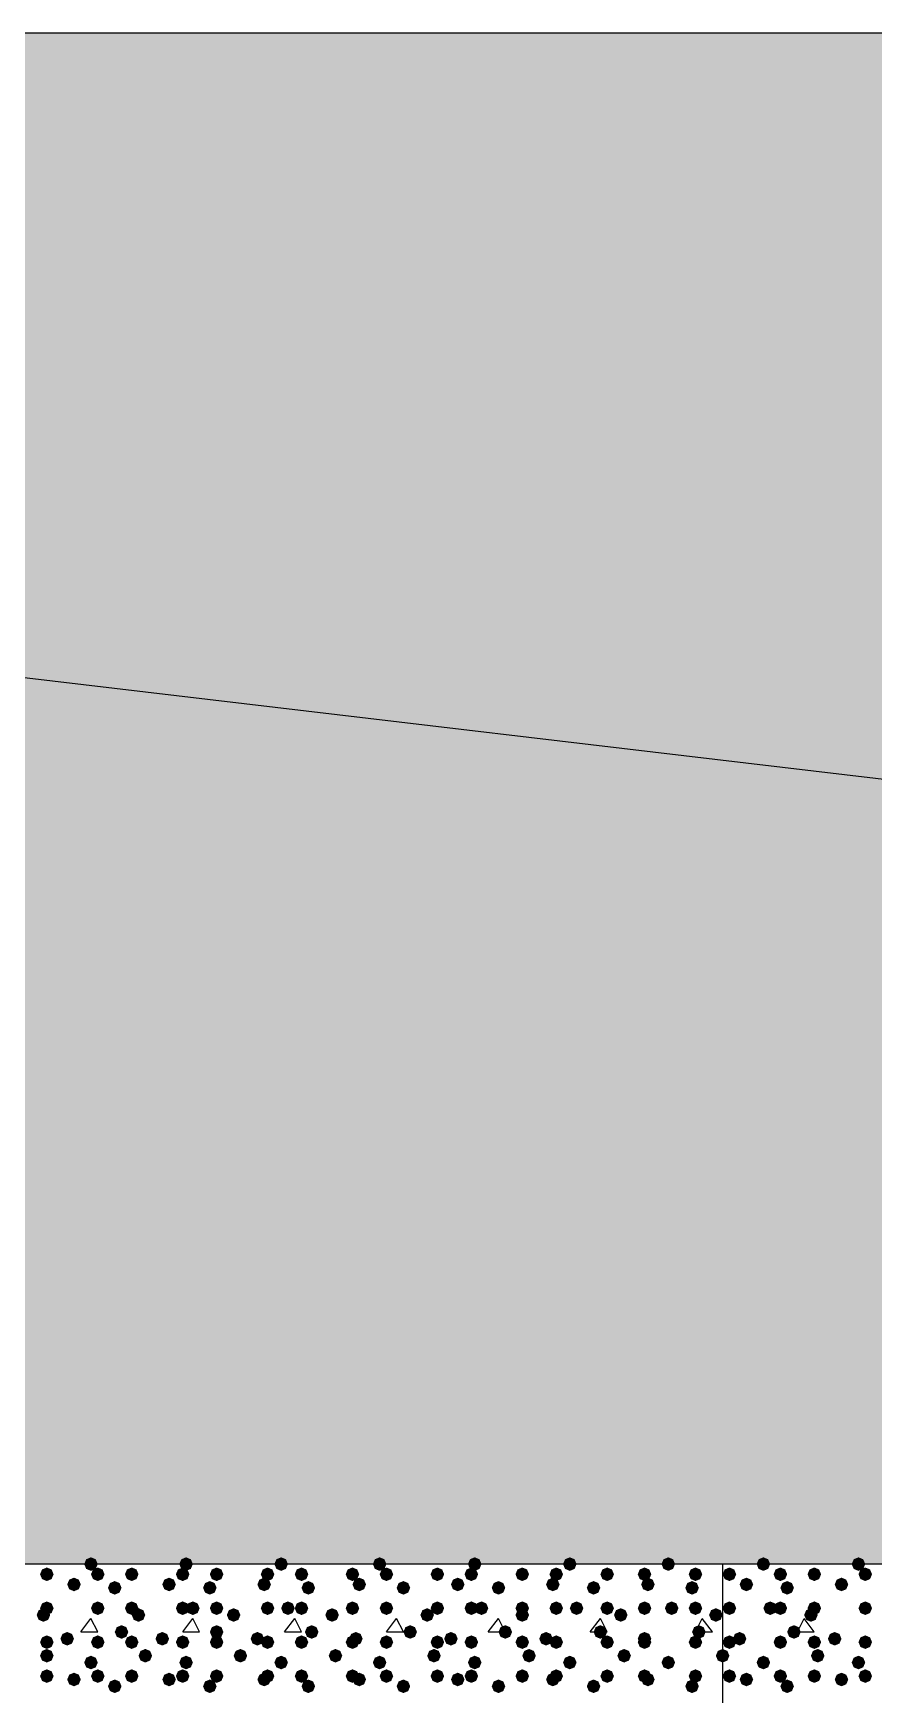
# Model space of a CAD drawing. Header units: millimetres. Extents: x 0 to 420, y 0 to 297.
# Drawn here: x 100.5 to 110.98, y 199.62 to 220.34 of the extents above; entities that cross this region are included whole.
import ezdxf

# ---------------------------------------------------------------- set-up
doc = ezdxf.new("R2010")
doc.units = ezdxf.units.MM
doc.layers.get('0').update_dxf_attribs({"linetype": 'CONTINUOUS'})

msp = doc.modelspace()

# ---------------------------------------------------------------- hatches: boundary and pattern name
at = {"true_color": 0x000008}
h = msp.add_hatch(color=0, dxfattribs=at)
h.paths.add_polyline_path([(193.844333, 220.345), (32.469667, 220.345), (193.844333, 201.252667)], flags=0)
h.paths.add_polyline_path([(32.469667, 220.345), (193.844333, 201.252667), (32.469667, 201.252667)], flags=0)
for points in [[(101.303667, 201.252667), (101.278796, 201.192871), (101.219, 201.168), (101.159204, 201.192871), (101.134333, 201.252667), (101.159204, 201.312462), (101.219, 201.337333), (101.278796, 201.312463)], [(102.489, 201.252667), (102.464129, 201.192871), (102.404333, 201.168), (102.344538, 201.192871), (102.319667, 201.252667), (102.344537, 201.312462), (102.404333, 201.337333), (102.464129, 201.312463)], [(103.674333, 201.252667), (103.649462, 201.192871), (103.589667, 201.168), (103.529871, 201.192871), (103.505, 201.252667), (103.529871, 201.312462), (103.589667, 201.337333), (103.649462, 201.312463)], [(104.902, 201.252667), (104.877129, 201.192871), (104.817333, 201.168), (104.757538, 201.192871), (104.732667, 201.252667), (104.757537, 201.312462), (104.817333, 201.337333), (104.877129, 201.312463)], [(106.087333, 201.252667), (106.062463, 201.192871), (106.002667, 201.168), (105.942871, 201.192871), (105.918, 201.252667), (105.942871, 201.312462), (106.002667, 201.337333), (106.062462, 201.312463)], [(107.272667, 201.252667), (107.247796, 201.192871), (107.188, 201.168), (107.128204, 201.192871), (107.103333, 201.252667), (107.128204, 201.312462), (107.188, 201.337333), (107.247796, 201.312463)], [(108.500333, 201.252667), (108.475463, 201.192871), (108.415667, 201.168), (108.355871, 201.192871), (108.331, 201.252667), (108.355871, 201.312462), (108.415667, 201.337333), (108.475462, 201.312463)], [(100.753333, 201.125667), (100.728463, 201.065871), (100.668667, 201.041), (100.608871, 201.065871), (100.584, 201.125667), (100.608871, 201.185462), (100.668667, 201.210333), (100.728462, 201.185463)], [(101.092, 200.998667), (101.067129, 200.938871), (101.007333, 200.914), (100.947538, 200.938871), (100.922667, 200.998667), (100.947537, 201.058462), (101.007333, 201.083333), (101.067129, 201.058463)], [(101.388333, 201.125667), (101.363463, 201.065871), (101.303667, 201.041), (101.243871, 201.065871), (101.219, 201.125667), (101.243871, 201.185462), (101.303667, 201.210333), (101.363462, 201.185463)], [(101.6, 200.956333), (101.575129, 200.896537), (101.515333, 200.871667), (101.455538, 200.896537), (101.430667, 200.956333), (101.455537, 201.016129), (101.515333, 201.041), (101.575129, 201.016129)], [(101.811667, 201.125667), (101.786796, 201.065871), (101.727, 201.041), (101.667204, 201.065871), (101.642333, 201.125667), (101.667204, 201.185462), (101.727, 201.210333), (101.786796, 201.185463)], [(102.277333, 200.998667), (102.252463, 200.938871), (102.192667, 200.914), (102.132871, 200.938871), (102.108, 200.998667), (102.132871, 201.058462), (102.192667, 201.083333), (102.252462, 201.058463)], [(102.446667, 201.125667), (102.421796, 201.065871), (102.362, 201.041), (102.302204, 201.065871), (102.277333, 201.125667), (102.302204, 201.185462), (102.362, 201.210333), (102.421796, 201.185463)], [(102.785333, 200.956333), (102.760463, 200.896537), (102.700667, 200.871667), (102.640871, 200.896537), (102.616, 200.956333), (102.640871, 201.016129), (102.700667, 201.041), (102.760462, 201.016129)], [(102.87, 201.125667), (102.845129, 201.065871), (102.785333, 201.041), (102.725538, 201.065871), (102.700667, 201.125667), (102.725537, 201.185462), (102.785333, 201.210333), (102.845129, 201.185463)], [(103.462667, 200.998667), (103.437796, 200.938871), (103.378, 200.914), (103.318204, 200.938871), (103.293333, 200.998667), (103.318204, 201.058462), (103.378, 201.083333), (103.437796, 201.058463)], [(103.505, 201.125667), (103.480129, 201.065871), (103.420333, 201.041), (103.360538, 201.065871), (103.335667, 201.125667), (103.360537, 201.185462), (103.420333, 201.210333), (103.480129, 201.185463)], [(103.928333, 201.125667), (103.903463, 201.065871), (103.843667, 201.041), (103.783871, 201.065871), (103.759, 201.125667), (103.783871, 201.185462), (103.843667, 201.210333), (103.903462, 201.185463)], [(104.013, 200.956333), (103.988129, 200.896537), (103.928333, 200.871667), (103.868537, 200.896537), (103.843667, 200.956333), (103.868537, 201.016129), (103.928333, 201.041), (103.988129, 201.016129)], [(104.563333, 201.125667), (104.538463, 201.065871), (104.478667, 201.041), (104.418871, 201.065871), (104.394, 201.125667), (104.418871, 201.185462), (104.478667, 201.210333), (104.538462, 201.185463)], [(104.648, 200.998667), (104.623129, 200.938871), (104.563333, 200.914), (104.503537, 200.938871), (104.478667, 200.998667), (104.503537, 201.058462), (104.563333, 201.083333), (104.623129, 201.058463)], [(104.986667, 201.125667), (104.961796, 201.065871), (104.902, 201.041), (104.842204, 201.065871), (104.817333, 201.125667), (104.842204, 201.185462), (104.902, 201.210333), (104.961796, 201.185463)], [(105.198333, 200.956333), (105.173463, 200.896537), (105.113667, 200.871667), (105.053871, 200.896537), (105.029, 200.956333), (105.053871, 201.016129), (105.113667, 201.041), (105.173462, 201.016129)], [(105.621667, 201.125667), (105.596796, 201.065871), (105.537, 201.041), (105.477204, 201.065871), (105.452333, 201.125667), (105.477204, 201.185462), (105.537, 201.210333), (105.596796, 201.185463)], [(105.875667, 200.998667), (105.850796, 200.938871), (105.791, 200.914), (105.731204, 200.938871), (105.706333, 200.998667), (105.731204, 201.058462), (105.791, 201.083333), (105.850796, 201.058463)], [(106.045, 201.125667), (106.020129, 201.065871), (105.960333, 201.041), (105.900538, 201.065871), (105.875667, 201.125667), (105.900537, 201.185462), (105.960333, 201.210333), (106.020129, 201.185463)], [(106.383667, 200.956333), (106.358796, 200.896537), (106.299, 200.871667), (106.239204, 200.896537), (106.214333, 200.956333), (106.239204, 201.016129), (106.299, 201.041), (106.358796, 201.016129)], [(106.68, 201.125667), (106.655129, 201.065871), (106.595333, 201.041), (106.535538, 201.065871), (106.510667, 201.125667), (106.535537, 201.185462), (106.595333, 201.210333), (106.655129, 201.185463)], [(107.061, 200.998667), (107.036129, 200.938871), (106.976333, 200.914), (106.916537, 200.938871), (106.891667, 200.998667), (106.916537, 201.058462), (106.976333, 201.083333), (107.036129, 201.058463)], [(107.103333, 201.125667), (107.078463, 201.065871), (107.018667, 201.041), (106.958871, 201.065871), (106.934, 201.125667), (106.958871, 201.185462), (107.018667, 201.210333), (107.078462, 201.185463)], [(107.569, 200.956333), (107.544129, 200.896537), (107.484333, 200.871667), (107.424538, 200.896537), (107.399667, 200.956333), (107.424537, 201.016129), (107.484333, 201.041), (107.544129, 201.016129)], [(107.738333, 201.125667), (107.713463, 201.065871), (107.653667, 201.041), (107.593871, 201.065871), (107.569, 201.125667), (107.593871, 201.185462), (107.653667, 201.210333), (107.713462, 201.185463)], [(108.204, 201.125667), (108.179129, 201.065871), (108.119333, 201.041), (108.059538, 201.065871), (108.034667, 201.125667), (108.059537, 201.185462), (108.119333, 201.210333), (108.179129, 201.185463)], [(108.246333, 200.998667), (108.221463, 200.938871), (108.161667, 200.914), (108.101871, 200.938871), (108.077, 200.998667), (108.101871, 201.058462), (108.161667, 201.083333), (108.221462, 201.058463)], [(108.796667, 200.956333), (108.771796, 200.896537), (108.712, 200.871667), (108.652204, 200.896537), (108.627333, 200.956333), (108.652204, 201.016129), (108.712, 201.041), (108.771796, 201.016129)], [(108.839, 201.125667), (108.814129, 201.065871), (108.754333, 201.041), (108.694538, 201.065871), (108.669667, 201.125667), (108.694537, 201.185462), (108.754333, 201.210333), (108.814129, 201.185463)], [(100.711, 200.617667), (100.686129, 200.557871), (100.626333, 200.533), (100.566537, 200.557871), (100.541667, 200.617667), (100.566537, 200.677462), (100.626333, 200.702333), (100.686129, 200.677463)], [(100.753333, 200.702333), (100.728463, 200.642537), (100.668667, 200.617667), (100.608871, 200.642537), (100.584, 200.702333), (100.608871, 200.762129), (100.668667, 200.787), (100.728462, 200.762129)], [(101.388333, 200.702333), (101.363463, 200.642537), (101.303667, 200.617667), (101.243871, 200.642537), (101.219, 200.702333), (101.243871, 200.762129), (101.303667, 200.787), (101.363462, 200.762129)], [(101.388333, 200.702333), (101.363463, 200.642537), (101.303667, 200.617667), (101.243871, 200.642537), (101.219, 200.702333), (101.243871, 200.762129), (101.303667, 200.787), (101.363462, 200.762129)], [(101.811667, 200.702333), (101.786796, 200.642537), (101.727, 200.617667), (101.667204, 200.642537), (101.642333, 200.702333), (101.667204, 200.762129), (101.727, 200.787), (101.786796, 200.762129)], [(101.896333, 200.617667), (101.871462, 200.557871), (101.811667, 200.533), (101.751871, 200.557871), (101.727, 200.617667), (101.751871, 200.677462), (101.811667, 200.702333), (101.871462, 200.677463)], [(102.446667, 200.702333), (102.421796, 200.642537), (102.362, 200.617667), (102.302204, 200.642537), (102.277333, 200.702333), (102.302204, 200.762129), (102.362, 200.787), (102.421796, 200.762129)], [(102.573667, 200.702333), (102.548796, 200.642537), (102.489, 200.617667), (102.429204, 200.642537), (102.404333, 200.702333), (102.429204, 200.762129), (102.489, 200.787), (102.548796, 200.762129)], [(102.87, 200.702333), (102.845129, 200.642537), (102.785333, 200.617667), (102.725538, 200.642537), (102.700667, 200.702333), (102.725537, 200.762129), (102.785333, 200.787), (102.845129, 200.762129)], [(103.081667, 200.617667), (103.056796, 200.557871), (102.997, 200.533), (102.937204, 200.557871), (102.912333, 200.617667), (102.937204, 200.677462), (102.997, 200.702333), (103.056796, 200.677463)], [(103.505, 200.702333), (103.480129, 200.642537), (103.420333, 200.617667), (103.360538, 200.642537), (103.335667, 200.702333), (103.360537, 200.762129), (103.420333, 200.787), (103.480129, 200.762129)], [(103.759, 200.702333), (103.734129, 200.642537), (103.674333, 200.617667), (103.614538, 200.642537), (103.589667, 200.702333), (103.614537, 200.762129), (103.674333, 200.787), (103.734129, 200.762129)], [(103.928333, 200.702333), (103.903463, 200.642537), (103.843667, 200.617667), (103.783871, 200.642537), (103.759, 200.702333), (103.783871, 200.762129), (103.843667, 200.787), (103.903462, 200.762129)], [(104.309333, 200.617667), (104.284462, 200.557871), (104.224667, 200.533), (104.164871, 200.557871), (104.14, 200.617667), (104.164871, 200.677462), (104.224667, 200.702333), (104.284462, 200.677463)], [(104.563333, 200.702333), (104.538463, 200.642537), (104.478667, 200.617667), (104.418871, 200.642537), (104.394, 200.702333), (104.418871, 200.762129), (104.478667, 200.787), (104.538462, 200.762129)], [(104.986667, 200.702333), (104.961796, 200.642537), (104.902, 200.617667), (104.842204, 200.642537), (104.817333, 200.702333), (104.842204, 200.762129), (104.902, 200.787), (104.961796, 200.762129)], [(104.986667, 200.702333), (104.961796, 200.642537), (104.902, 200.617667), (104.842204, 200.642537), (104.817333, 200.702333), (104.842204, 200.762129), (104.902, 200.787), (104.961796, 200.762129)], [(105.494667, 200.617667), (105.469796, 200.557871), (105.41, 200.533), (105.350204, 200.557871), (105.325333, 200.617667), (105.350204, 200.677462), (105.41, 200.702333), (105.469796, 200.677463)], [(105.621667, 200.702333), (105.596796, 200.642537), (105.537, 200.617667), (105.477204, 200.642537), (105.452333, 200.702333), (105.477204, 200.762129), (105.537, 200.787), (105.596796, 200.762129)], [(106.045, 200.702333), (106.020129, 200.642537), (105.960333, 200.617667), (105.900538, 200.642537), (105.875667, 200.702333), (105.900537, 200.762129), (105.960333, 200.787), (106.020129, 200.762129)], [(106.172, 200.702333), (106.147129, 200.642537), (106.087333, 200.617667), (106.027538, 200.642537), (106.002667, 200.702333), (106.027537, 200.762129), (106.087333, 200.787), (106.147129, 200.762129)], [(106.68, 200.702333), (106.655129, 200.642537), (106.595333, 200.617667), (106.535538, 200.642537), (106.510667, 200.702333), (106.535537, 200.762129), (106.595333, 200.787), (106.655129, 200.762129)], [(106.68, 200.617667), (106.655129, 200.557871), (106.595333, 200.533), (106.535538, 200.557871), (106.510667, 200.617667), (106.535537, 200.677462), (106.595333, 200.702333), (106.655129, 200.677463)], [(107.103333, 200.702333), (107.078463, 200.642537), (107.018667, 200.617667), (106.958871, 200.642537), (106.934, 200.702333), (106.958871, 200.762129), (107.018667, 200.787), (107.078462, 200.762129)], [(107.357333, 200.702333), (107.332463, 200.642537), (107.272667, 200.617667), (107.212871, 200.642537), (107.188, 200.702333), (107.212871, 200.762129), (107.272667, 200.787), (107.332462, 200.762129)], [(107.738333, 200.702333), (107.713463, 200.642537), (107.653667, 200.617667), (107.593871, 200.642537), (107.569, 200.702333), (107.593871, 200.762129), (107.653667, 200.787), (107.713462, 200.762129)], [(107.907667, 200.617667), (107.882796, 200.557871), (107.823, 200.533), (107.763204, 200.557871), (107.738333, 200.617667), (107.763204, 200.677462), (107.823, 200.702333), (107.882796, 200.677463)], [(108.204, 200.702333), (108.179129, 200.642537), (108.119333, 200.617667), (108.059538, 200.642537), (108.034667, 200.702333), (108.059537, 200.762129), (108.119333, 200.787), (108.179129, 200.762129)], [(108.542667, 200.702333), (108.517796, 200.642537), (108.458, 200.617667), (108.398204, 200.642537), (108.373333, 200.702333), (108.398204, 200.762129), (108.458, 200.787), (108.517796, 200.762129)], [(108.839, 200.702333), (108.814129, 200.642537), (108.754333, 200.617667), (108.694538, 200.642537), (108.669667, 200.702333), (108.694537, 200.762129), (108.754333, 200.787), (108.814129, 200.762129)], [(109.093, 200.617667), (109.068129, 200.557871), (109.008333, 200.533), (108.948538, 200.557871), (108.923667, 200.617667), (108.948537, 200.677462), (109.008333, 200.702333), (109.068129, 200.677463)], [(101.007333, 200.321333), (100.982463, 200.261537), (100.922667, 200.236667), (100.862871, 200.261537), (100.838, 200.321333), (100.862871, 200.381129), (100.922667, 200.406), (100.982462, 200.381129)], [(101.684667, 200.406), (101.659796, 200.346204), (101.6, 200.321333), (101.540204, 200.346204), (101.515333, 200.406), (101.540204, 200.465796), (101.6, 200.490667), (101.659796, 200.465796)], [(102.192667, 200.321333), (102.167796, 200.261537), (102.108, 200.236667), (102.048204, 200.261537), (102.023333, 200.321333), (102.048204, 200.381129), (102.108, 200.406), (102.167796, 200.381129)], [(102.87, 200.406), (102.845129, 200.346204), (102.785333, 200.321333), (102.725538, 200.346204), (102.700667, 200.406), (102.725537, 200.465796), (102.785333, 200.490667), (102.845129, 200.465796)], [(103.378, 200.321333), (103.353129, 200.261537), (103.293333, 200.236667), (103.233538, 200.261537), (103.208667, 200.321333), (103.233537, 200.381129), (103.293333, 200.406), (103.353129, 200.381129)], [(104.055333, 200.406), (104.030463, 200.346204), (103.970667, 200.321333), (103.910871, 200.346204), (103.886, 200.406), (103.910871, 200.465796), (103.970667, 200.490667), (104.030462, 200.465796)], [(104.605667, 200.321333), (104.580796, 200.261537), (104.521, 200.236667), (104.461204, 200.261537), (104.436333, 200.321333), (104.461204, 200.381129), (104.521, 200.406), (104.580796, 200.381129)], [(105.283, 200.406), (105.258129, 200.346204), (105.198333, 200.321333), (105.138538, 200.346204), (105.113667, 200.406), (105.138537, 200.465796), (105.198333, 200.490667), (105.258129, 200.465796)], [(105.791, 200.321333), (105.766129, 200.261537), (105.706333, 200.236667), (105.646537, 200.261537), (105.621667, 200.321333), (105.646537, 200.381129), (105.706333, 200.406), (105.766129, 200.381129)], [(106.468333, 200.406), (106.443463, 200.346204), (106.383667, 200.321333), (106.323871, 200.346204), (106.299, 200.406), (106.323871, 200.465796), (106.383667, 200.490667), (106.443462, 200.465796)], [(106.976333, 200.321333), (106.951462, 200.261537), (106.891667, 200.236667), (106.831871, 200.261537), (106.807, 200.321333), (106.831871, 200.381129), (106.891667, 200.406), (106.951462, 200.381129)], [(107.653667, 200.406), (107.628796, 200.346204), (107.569, 200.321333), (107.509204, 200.346204), (107.484333, 200.406), (107.509204, 200.465796), (107.569, 200.490667), (107.628796, 200.465796)], [(108.204, 200.321333), (108.179129, 200.261537), (108.119333, 200.236667), (108.059538, 200.261537), (108.034667, 200.321333), (108.059537, 200.381129), (108.119333, 200.406), (108.179129, 200.381129)], [(108.881333, 200.406), (108.856462, 200.346204), (108.796667, 200.321333), (108.736871, 200.346204), (108.712, 200.406), (108.736871, 200.465796), (108.796667, 200.490667), (108.856462, 200.465796)], [(100.753333, 200.279), (100.728463, 200.219204), (100.668667, 200.194333), (100.608871, 200.219204), (100.584, 200.279), (100.608871, 200.338796), (100.668667, 200.363667), (100.728462, 200.338796)], [(100.753333, 200.109667), (100.728463, 200.049871), (100.668667, 200.025), (100.608871, 200.049871), (100.584, 200.109667), (100.608871, 200.169462), (100.668667, 200.194333), (100.728462, 200.169463)], [(101.388333, 200.279), (101.363463, 200.219204), (101.303667, 200.194333), (101.243871, 200.219204), (101.219, 200.279), (101.243871, 200.338796), (101.303667, 200.363667), (101.363462, 200.338796)], [(101.811667, 200.279), (101.786796, 200.219204), (101.727, 200.194333), (101.667204, 200.219204), (101.642333, 200.279), (101.667204, 200.338796), (101.727, 200.363667), (101.786796, 200.338796)], [(101.981, 200.109667), (101.956129, 200.049871), (101.896333, 200.025), (101.836537, 200.049871), (101.811667, 200.109667), (101.836537, 200.169462), (101.896333, 200.194333), (101.956129, 200.169463)], [(102.446667, 200.279), (102.421796, 200.219204), (102.362, 200.194333), (102.302204, 200.219204), (102.277333, 200.279), (102.302204, 200.338796), (102.362, 200.363667), (102.421796, 200.338796)], [(102.87, 200.279), (102.845129, 200.219204), (102.785333, 200.194333), (102.725538, 200.219204), (102.700667, 200.279), (102.725537, 200.338796), (102.785333, 200.363667), (102.845129, 200.338796)], [(103.166333, 200.109667), (103.141462, 200.049871), (103.081667, 200.025), (103.021871, 200.049871), (102.997, 200.109667), (103.021871, 200.169462), (103.081667, 200.194333), (103.141462, 200.169463)], [(103.505, 200.279), (103.480129, 200.219204), (103.420333, 200.194333), (103.360538, 200.219204), (103.335667, 200.279), (103.360537, 200.338796), (103.420333, 200.363667), (103.480129, 200.338796)], [(103.928333, 200.279), (103.903463, 200.219204), (103.843667, 200.194333), (103.783871, 200.219204), (103.759, 200.279), (103.783871, 200.338796), (103.843667, 200.363667), (103.903462, 200.338796)], [(104.351667, 200.109667), (104.326796, 200.049871), (104.267, 200.025), (104.207204, 200.049871), (104.182333, 200.109667), (104.207204, 200.169462), (104.267, 200.194333), (104.326796, 200.169463)], [(104.563333, 200.279), (104.538463, 200.219204), (104.478667, 200.194333), (104.418871, 200.219204), (104.394, 200.279), (104.418871, 200.338796), (104.478667, 200.363667), (104.538462, 200.338796)], [(104.986667, 200.279), (104.961796, 200.219204), (104.902, 200.194333), (104.842204, 200.219204), (104.817333, 200.279), (104.842204, 200.338796), (104.902, 200.363667), (104.961796, 200.338796)], [(105.579333, 200.109667), (105.554462, 200.049871), (105.494667, 200.025), (105.434871, 200.049871), (105.41, 200.109667), (105.434871, 200.169462), (105.494667, 200.194333), (105.554462, 200.169463)], [(105.621667, 200.279), (105.596796, 200.219204), (105.537, 200.194333), (105.477204, 200.219204), (105.452333, 200.279), (105.477204, 200.338796), (105.537, 200.363667), (105.596796, 200.338796)], [(106.045, 200.279), (106.020129, 200.219204), (105.960333, 200.194333), (105.900538, 200.219204), (105.875667, 200.279), (105.900537, 200.338796), (105.960333, 200.363667), (106.020129, 200.338796)], [(106.68, 200.279), (106.655129, 200.219204), (106.595333, 200.194333), (106.535538, 200.219204), (106.510667, 200.279), (106.535537, 200.338796), (106.595333, 200.363667), (106.655129, 200.338796)], [(106.764667, 200.109667), (106.739796, 200.049871), (106.68, 200.025), (106.620204, 200.049871), (106.595333, 200.109667), (106.620204, 200.169462), (106.68, 200.194333), (106.739796, 200.169463)], [(107.103333, 200.279), (107.078463, 200.219204), (107.018667, 200.194333), (106.958871, 200.219204), (106.934, 200.279), (106.958871, 200.338796), (107.018667, 200.363667), (107.078462, 200.338796)], [(107.738333, 200.279), (107.713463, 200.219204), (107.653667, 200.194333), (107.593871, 200.219204), (107.569, 200.279), (107.593871, 200.338796), (107.653667, 200.363667), (107.713462, 200.338796)], [(107.95, 200.109667), (107.925129, 200.049871), (107.865333, 200.025), (107.805538, 200.049871), (107.780667, 200.109667), (107.805537, 200.169462), (107.865333, 200.194333), (107.925129, 200.169463)], [(108.204, 200.279), (108.179129, 200.219204), (108.119333, 200.194333), (108.059538, 200.219204), (108.034667, 200.279), (108.059537, 200.338796), (108.119333, 200.363667), (108.179129, 200.338796)], [(108.839, 200.279), (108.814129, 200.219204), (108.754333, 200.194333), (108.694538, 200.219204), (108.669667, 200.279), (108.694537, 200.338796), (108.754333, 200.363667), (108.814129, 200.338796)], [(109.177667, 200.109667), (109.152796, 200.049871), (109.093, 200.025), (109.033204, 200.049871), (109.008333, 200.109667), (109.033204, 200.169462), (109.093, 200.194333), (109.152796, 200.169463)], [(101.303667, 200.025), (101.278796, 199.965204), (101.219, 199.940333), (101.159204, 199.965204), (101.134333, 200.025), (101.159204, 200.084796), (101.219, 200.109667), (101.278796, 200.084796)], [(102.489, 200.025), (102.464129, 199.965204), (102.404333, 199.940333), (102.344538, 199.965204), (102.319667, 200.025), (102.344537, 200.084796), (102.404333, 200.109667), (102.464129, 200.084796)], [(103.674333, 200.025), (103.649462, 199.965204), (103.589667, 199.940333), (103.529871, 199.965204), (103.505, 200.025), (103.529871, 200.084796), (103.589667, 200.109667), (103.649462, 200.084796)], [(104.902, 200.025), (104.877129, 199.965204), (104.817333, 199.940333), (104.757538, 199.965204), (104.732667, 200.025), (104.757537, 200.084796), (104.817333, 200.109667), (104.877129, 200.084796)], [(106.087333, 200.025), (106.062463, 199.965204), (106.002667, 199.940333), (105.942871, 199.965204), (105.918, 200.025), (105.942871, 200.084796), (106.002667, 200.109667), (106.062462, 200.084796)], [(107.272667, 200.025), (107.247796, 199.965204), (107.188, 199.940333), (107.128204, 199.965204), (107.103333, 200.025), (107.128204, 200.084796), (107.188, 200.109667), (107.247796, 200.084796)], [(108.500333, 200.025), (108.475463, 199.965204), (108.415667, 199.940333), (108.355871, 199.965204), (108.331, 200.025), (108.355871, 200.084796), (108.415667, 200.109667), (108.475462, 200.084796)], [(100.753333, 199.855667), (100.728463, 199.795871), (100.668667, 199.771), (100.608871, 199.795871), (100.584, 199.855667), (100.608871, 199.915462), (100.668667, 199.940333), (100.728462, 199.915463)], [(101.092, 199.813333), (101.067129, 199.753537), (101.007333, 199.728667), (100.947538, 199.753537), (100.922667, 199.813333), (100.947537, 199.873129), (101.007333, 199.898), (101.067129, 199.873129)], [(101.388333, 199.855667), (101.363463, 199.795871), (101.303667, 199.771), (101.243871, 199.795871), (101.219, 199.855667), (101.243871, 199.915462), (101.303667, 199.940333), (101.363462, 199.915463)], [(101.6, 199.728667), (101.575129, 199.668871), (101.515333, 199.644), (101.455538, 199.668871), (101.430667, 199.728667), (101.455537, 199.788462), (101.515333, 199.813333), (101.575129, 199.788463)], [(101.811667, 199.855667), (101.786796, 199.795871), (101.727, 199.771), (101.667204, 199.795871), (101.642333, 199.855667), (101.667204, 199.915462), (101.727, 199.940333), (101.786796, 199.915463)], [(102.277333, 199.813333), (102.252463, 199.753537), (102.192667, 199.728667), (102.132871, 199.753537), (102.108, 199.813333), (102.132871, 199.873129), (102.192667, 199.898), (102.252462, 199.873129)], [(102.446667, 199.855667), (102.421796, 199.795871), (102.362, 199.771), (102.302204, 199.795871), (102.277333, 199.855667), (102.302204, 199.915462), (102.362, 199.940333), (102.421796, 199.915463)], [(102.785333, 199.728667), (102.760463, 199.668871), (102.700667, 199.644), (102.640871, 199.668871), (102.616, 199.728667), (102.640871, 199.788462), (102.700667, 199.813333), (102.760462, 199.788463)], [(102.87, 199.855667), (102.845129, 199.795871), (102.785333, 199.771), (102.725538, 199.795871), (102.700667, 199.855667), (102.725537, 199.915462), (102.785333, 199.940333), (102.845129, 199.915463)], [(103.462667, 199.813333), (103.437796, 199.753537), (103.378, 199.728667), (103.318204, 199.753537), (103.293333, 199.813333), (103.318204, 199.873129), (103.378, 199.898), (103.437796, 199.873129)], [(103.505, 199.855667), (103.480129, 199.795871), (103.420333, 199.771), (103.360538, 199.795871), (103.335667, 199.855667), (103.360537, 199.915462), (103.420333, 199.940333), (103.480129, 199.915463)], [(103.928333, 199.855667), (103.903463, 199.795871), (103.843667, 199.771), (103.783871, 199.795871), (103.759, 199.855667), (103.783871, 199.915462), (103.843667, 199.940333), (103.903462, 199.915463)], [(104.013, 199.728667), (103.988129, 199.668871), (103.928333, 199.644), (103.868537, 199.668871), (103.843667, 199.728667), (103.868537, 199.788462), (103.928333, 199.813333), (103.988129, 199.788463)], [(104.563333, 199.855667), (104.538463, 199.795871), (104.478667, 199.771), (104.418871, 199.795871), (104.394, 199.855667), (104.418871, 199.915462), (104.478667, 199.940333), (104.538462, 199.915463)], [(104.648, 199.813333), (104.623129, 199.753537), (104.563333, 199.728667), (104.503537, 199.753537), (104.478667, 199.813333), (104.503537, 199.873129), (104.563333, 199.898), (104.623129, 199.873129)], [(104.986667, 199.855667), (104.961796, 199.795871), (104.902, 199.771), (104.842204, 199.795871), (104.817333, 199.855667), (104.842204, 199.915462), (104.902, 199.940333), (104.961796, 199.915463)], [(105.198333, 199.728667), (105.173463, 199.668871), (105.113667, 199.644), (105.053871, 199.668871), (105.029, 199.728667), (105.053871, 199.788462), (105.113667, 199.813333), (105.173462, 199.788463)], [(105.621667, 199.855667), (105.596796, 199.795871), (105.537, 199.771), (105.477204, 199.795871), (105.452333, 199.855667), (105.477204, 199.915462), (105.537, 199.940333), (105.596796, 199.915463)], [(105.875667, 199.813333), (105.850796, 199.753537), (105.791, 199.728667), (105.731204, 199.753537), (105.706333, 199.813333), (105.731204, 199.873129), (105.791, 199.898), (105.850796, 199.873129)], [(106.045, 199.855667), (106.020129, 199.795871), (105.960333, 199.771), (105.900538, 199.795871), (105.875667, 199.855667), (105.900537, 199.915462), (105.960333, 199.940333), (106.020129, 199.915463)], [(106.383667, 199.728667), (106.358796, 199.668871), (106.299, 199.644), (106.239204, 199.668871), (106.214333, 199.728667), (106.239204, 199.788462), (106.299, 199.813333), (106.358796, 199.788463)], [(106.68, 199.855667), (106.655129, 199.795871), (106.595333, 199.771), (106.535538, 199.795871), (106.510667, 199.855667), (106.535537, 199.915462), (106.595333, 199.940333), (106.655129, 199.915463)], [(107.061, 199.813333), (107.036129, 199.753537), (106.976333, 199.728667), (106.916537, 199.753537), (106.891667, 199.813333), (106.916537, 199.873129), (106.976333, 199.898), (107.036129, 199.873129)], [(107.103333, 199.855667), (107.078463, 199.795871), (107.018667, 199.771), (106.958871, 199.795871), (106.934, 199.855667), (106.958871, 199.915462), (107.018667, 199.940333), (107.078462, 199.915463)], [(107.569, 199.728667), (107.544129, 199.668871), (107.484333, 199.644), (107.424538, 199.668871), (107.399667, 199.728667), (107.424537, 199.788462), (107.484333, 199.813333), (107.544129, 199.788463)], [(107.738333, 199.855667), (107.713463, 199.795871), (107.653667, 199.771), (107.593871, 199.795871), (107.569, 199.855667), (107.593871, 199.915462), (107.653667, 199.940333), (107.713462, 199.915463)], [(108.204, 199.855667), (108.179129, 199.795871), (108.119333, 199.771), (108.059538, 199.795871), (108.034667, 199.855667), (108.059537, 199.915462), (108.119333, 199.940333), (108.179129, 199.915463)], [(108.246333, 199.813333), (108.221463, 199.753537), (108.161667, 199.728667), (108.101871, 199.753537), (108.077, 199.813333), (108.101871, 199.873129), (108.161667, 199.898), (108.221462, 199.873129)], [(108.796667, 199.728667), (108.771796, 199.668871), (108.712, 199.644), (108.652204, 199.668871), (108.627333, 199.728667), (108.652204, 199.788462), (108.712, 199.813333), (108.771796, 199.788463)], [(108.839, 199.855667), (108.814129, 199.795871), (108.754333, 199.771), (108.694538, 199.795871), (108.669667, 199.855667), (108.694537, 199.915462), (108.754333, 199.940333), (108.814129, 199.915463)]]:
    msp.add_hatch(color=0, dxfattribs=at).paths.add_polyline_path(points, flags=0)
at = {"true_color": 0x000007}
for points in [[(109.685667, 201.252667), (109.660796, 201.192871), (109.601, 201.168), (109.541204, 201.192871), (109.516333, 201.252667), (109.541204, 201.312462), (109.601, 201.337333), (109.660796, 201.312463)], [(110.871, 201.252667), (110.846129, 201.192871), (110.786333, 201.168), (110.726537, 201.192871), (110.701667, 201.252667), (110.726537, 201.312462), (110.786333, 201.337333), (110.846129, 201.312463)], [(109.262333, 201.125667), (109.237463, 201.065871), (109.177667, 201.041), (109.117871, 201.065871), (109.093, 201.125667), (109.117871, 201.185462), (109.177667, 201.210333), (109.237462, 201.185463)], [(109.474, 200.998667), (109.449129, 200.938871), (109.389333, 200.914), (109.329538, 200.938871), (109.304667, 200.998667), (109.329537, 201.058462), (109.389333, 201.083333), (109.449129, 201.058463)], [(109.897333, 201.125667), (109.872463, 201.065871), (109.812667, 201.041), (109.752871, 201.065871), (109.728, 201.125667), (109.752871, 201.185462), (109.812667, 201.210333), (109.872462, 201.185463)], [(109.982, 200.956333), (109.957129, 200.896537), (109.897333, 200.871667), (109.837538, 200.896537), (109.812667, 200.956333), (109.837537, 201.016129), (109.897333, 201.041), (109.957129, 201.016129)], [(110.320667, 201.125667), (110.295796, 201.065871), (110.236, 201.041), (110.176204, 201.065871), (110.151333, 201.125667), (110.176204, 201.185462), (110.236, 201.210333), (110.295796, 201.185463)], [(110.659333, 200.998667), (110.634462, 200.938871), (110.574667, 200.914), (110.514871, 200.938871), (110.49, 200.998667), (110.514871, 201.058462), (110.574667, 201.083333), (110.634462, 201.058463)], [(110.955667, 201.125667), (110.930796, 201.065871), (110.871, 201.041), (110.811204, 201.065871), (110.786333, 201.125667), (110.811204, 201.185462), (110.871, 201.210333), (110.930796, 201.185463)], [(109.262333, 200.702333), (109.237463, 200.642537), (109.177667, 200.617667), (109.117871, 200.642537), (109.093, 200.702333), (109.117871, 200.762129), (109.177667, 200.787), (109.237462, 200.762129)], [(109.770333, 200.702333), (109.745463, 200.642537), (109.685667, 200.617667), (109.625871, 200.642537), (109.601, 200.702333), (109.625871, 200.762129), (109.685667, 200.787), (109.745462, 200.762129)], [(109.897333, 200.702333), (109.872463, 200.642537), (109.812667, 200.617667), (109.752871, 200.642537), (109.728, 200.702333), (109.752871, 200.762129), (109.812667, 200.787), (109.872462, 200.762129)], [(110.278333, 200.617667), (110.253463, 200.557871), (110.193667, 200.533), (110.133871, 200.557871), (110.109, 200.617667), (110.133871, 200.677462), (110.193667, 200.702333), (110.253462, 200.677463)], [(110.320667, 200.702333), (110.295796, 200.642537), (110.236, 200.617667), (110.176204, 200.642537), (110.151333, 200.702333), (110.176204, 200.762129), (110.236, 200.787), (110.295796, 200.762129)], [(110.955667, 200.702333), (110.930796, 200.642537), (110.871, 200.617667), (110.811204, 200.642537), (110.786333, 200.702333), (110.811204, 200.762129), (110.871, 200.787), (110.930796, 200.762129)], [(110.955667, 200.702333), (110.930796, 200.642537), (110.871, 200.617667), (110.811204, 200.642537), (110.786333, 200.702333), (110.811204, 200.762129), (110.871, 200.787), (110.930796, 200.762129)], [(109.389333, 200.321333), (109.364462, 200.261537), (109.304667, 200.236667), (109.244871, 200.261537), (109.22, 200.321333), (109.244871, 200.381129), (109.304667, 200.406), (109.364462, 200.381129)], [(110.066667, 200.406), (110.041796, 200.346204), (109.982, 200.321333), (109.922204, 200.346204), (109.897333, 200.406), (109.922204, 200.465796), (109.982, 200.490667), (110.041796, 200.465796)], [(110.574667, 200.321333), (110.549796, 200.261537), (110.49, 200.236667), (110.430204, 200.261537), (110.405333, 200.321333), (110.430204, 200.381129), (110.49, 200.406), (110.549796, 200.381129)], [(109.262333, 200.279), (109.237463, 200.219204), (109.177667, 200.194333), (109.117871, 200.219204), (109.093, 200.279), (109.117871, 200.338796), (109.177667, 200.363667), (109.237462, 200.338796)], [(109.897333, 200.279), (109.872463, 200.219204), (109.812667, 200.194333), (109.752871, 200.219204), (109.728, 200.279), (109.752871, 200.338796), (109.812667, 200.363667), (109.872462, 200.338796)], [(110.320667, 200.279), (110.295796, 200.219204), (110.236, 200.194333), (110.176204, 200.219204), (110.151333, 200.279), (110.176204, 200.338796), (110.236, 200.363667), (110.295796, 200.338796)], [(110.363, 200.109667), (110.338129, 200.049871), (110.278333, 200.025), (110.218538, 200.049871), (110.193667, 200.109667), (110.218537, 200.169462), (110.278333, 200.194333), (110.338129, 200.169463)], [(110.955667, 200.279), (110.930796, 200.219204), (110.871, 200.194333), (110.811204, 200.219204), (110.786333, 200.279), (110.811204, 200.338796), (110.871, 200.363667), (110.930796, 200.338796)], [(109.685667, 200.025), (109.660796, 199.965204), (109.601, 199.940333), (109.541204, 199.965204), (109.516333, 200.025), (109.541204, 200.084796), (109.601, 200.109667), (109.660796, 200.084796)], [(110.871, 200.025), (110.846129, 199.965204), (110.786333, 199.940333), (110.726537, 199.965204), (110.701667, 200.025), (110.726537, 200.084796), (110.786333, 200.109667), (110.846129, 200.084796)], [(109.262333, 199.855667), (109.237463, 199.795871), (109.177667, 199.771), (109.117871, 199.795871), (109.093, 199.855667), (109.117871, 199.915462), (109.177667, 199.940333), (109.237462, 199.915463)], [(109.474, 199.813333), (109.449129, 199.753537), (109.389333, 199.728667), (109.329538, 199.753537), (109.304667, 199.813333), (109.329537, 199.873129), (109.389333, 199.898), (109.449129, 199.873129)], [(109.897333, 199.855667), (109.872463, 199.795871), (109.812667, 199.771), (109.752871, 199.795871), (109.728, 199.855667), (109.752871, 199.915462), (109.812667, 199.940333), (109.872462, 199.915463)], [(109.982, 199.728667), (109.957129, 199.668871), (109.897333, 199.644), (109.837538, 199.668871), (109.812667, 199.728667), (109.837537, 199.788462), (109.897333, 199.813333), (109.957129, 199.788463)], [(110.320667, 199.855667), (110.295796, 199.795871), (110.236, 199.771), (110.176204, 199.795871), (110.151333, 199.855667), (110.176204, 199.915462), (110.236, 199.940333), (110.295796, 199.915463)], [(110.659333, 199.813333), (110.634462, 199.753537), (110.574667, 199.728667), (110.514871, 199.753537), (110.49, 199.813333), (110.514871, 199.873129), (110.574667, 199.898), (110.634462, 199.873129)], [(110.955667, 199.855667), (110.930796, 199.795871), (110.871, 199.771), (110.811204, 199.795871), (110.786333, 199.855667), (110.811204, 199.915462), (110.871, 199.940333), (110.930796, 199.915463)]]:
    msp.add_hatch(color=0, dxfattribs=at).paths.add_polyline_path(points, flags=0)

# ---------------------------------------------------------------- linework, layer by layer
at = {"color": 0, "true_color": 0x000007}
for points in [[(31.369, 201.252667), (31.369, 177.927), (379.603, 177.927), (379.603, 201.252667), (217.17, 201.252667), (217.17, 222.461667), (193.844333, 222.461667), (193.844333, 201.252667)], [(31.369, 201.252667), (31.369, 177.927), (379.603, 177.927), (379.603, 201.252667), (217.17, 201.252667), (217.17, 222.461667), (193.844333, 222.461667), (193.844333, 201.252667)], [(109.093, 201.252667), (109.093, 199.136), (111.209667, 199.136), (111.209667, 201.252667)]]:
    msp.add_lwpolyline(points, close=True, dxfattribs=at)
at = {"color": 0, "true_color": 0x000008}
for points in [[(193.844333, 220.345), (32.469667, 220.345), (193.844333, 201.252667)], [(32.469667, 220.345), (193.844333, 201.252667), (32.469667, 201.252667)]]:
    msp.add_lwpolyline(points, close=True, dxfattribs=at)
at = {"color": 0, "true_color": 0x000007}
for points in [[(109.093, 201.252667), (90.000667, 201.252667)], [(110.024333, 200.406), (110.109, 200.575333)], [(110.024333, 200.406), (110.236, 200.406)], [(110.236, 200.406), (110.109, 200.575333)]]:
    msp.add_lwpolyline(points, dxfattribs=at)
at = {"color": 0, "true_color": 0x000008}
for points in [[(101.092, 200.406), (101.219, 200.575333)], [(101.092, 200.406), (101.303667, 200.406)], [(101.303667, 200.406), (101.219, 200.575333)], [(102.362, 200.406), (102.489, 200.575333)], [(102.362, 200.406), (102.573667, 200.406)], [(102.573667, 200.406), (102.489, 200.575333)], [(103.632, 200.406), (103.759, 200.575333)], [(103.632, 200.406), (103.843667, 200.406)], [(103.843667, 200.406), (103.759, 200.575333)], [(104.902, 200.406), (105.029, 200.575333)], [(104.902, 200.406), (105.113667, 200.406)], [(105.113667, 200.406), (105.029, 200.575333)], [(106.172, 200.406), (106.299, 200.575333)], [(106.172, 200.406), (106.383667, 200.406)], [(106.383667, 200.406), (106.299, 200.575333)], [(107.442, 200.406), (107.569, 200.575333)], [(107.442, 200.406), (107.653667, 200.406)], [(107.653667, 200.406), (107.569, 200.575333)], [(108.754333, 200.406), (108.839, 200.575333)], [(108.754333, 200.406), (108.966, 200.406)], [(108.966, 200.406), (108.839, 200.575333)]]:
    msp.add_lwpolyline(points, dxfattribs=at)

doc.saveas('drawing.dxf')
